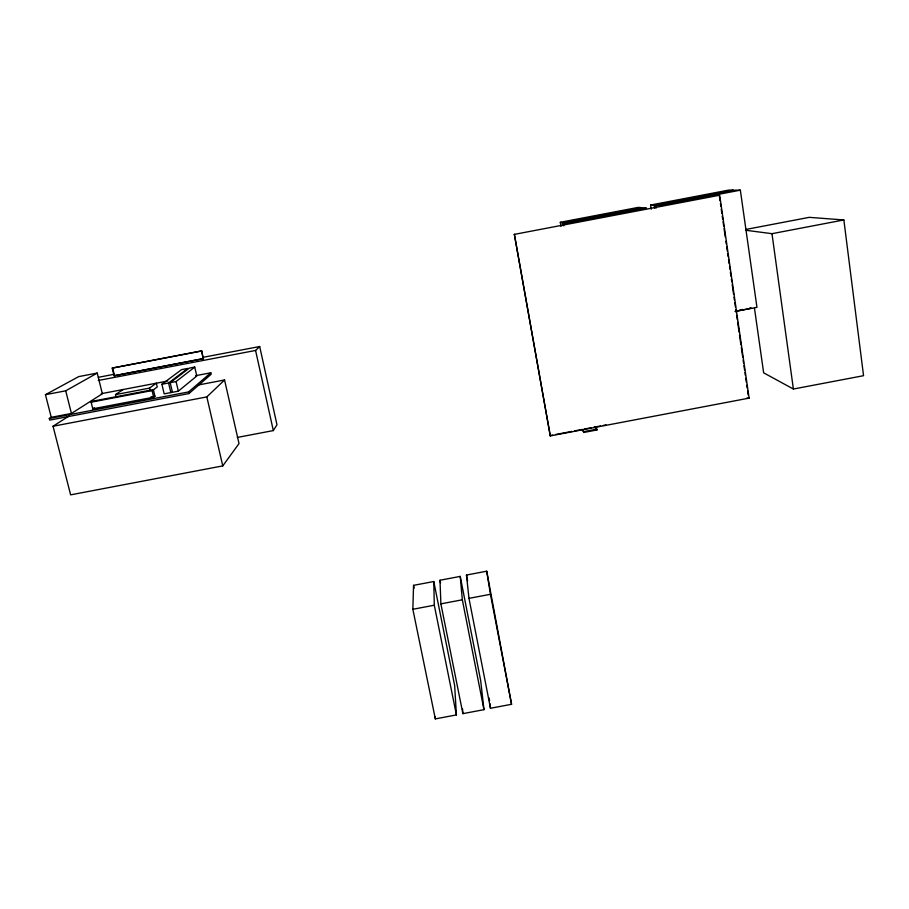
<?xml version="1.0" encoding="UTF-8"?>
<svg xmlns="http://www.w3.org/2000/svg" width="909" height="909" viewBox="0 0 909 909"><rect width="100%" height="100%" fill="white"/><g stroke="black" fill="none" stroke-linecap="round" stroke-linejoin="round"><path stroke-width="1.36" d="M412.856 609.28L413.55 585.351L433.775 581.521L454.648 685.488L456.409 714.917L435.343 718.894L412.856 609.28L434.297 605.212L433.775 581.521M237.306 437.434L273.325 430.582L276.972 424.764L259.69 346.522L202.673 357.396M69.3 415.845L53.04 426.241L70.629 494.848L222.762 465.897L239.022 443.581L224.557 379.973L198.23 384.996M98.297 380.473L255.577 350.454L259.69 346.522M53.04 426.241L206.832 396.915L224.557 379.973M51.245 417.311L45.45 394.688L78.742 376.599L97.229 373.065L102.353 393.779L71.436 413.459L51.245 417.311L49.313 418.492L49.722 420.106L188.947 393.563L211.149 374.269L210.808 372.792L195.56 375.701M49.313 418.492L188.572 391.938L210.808 372.792M161.893 384.257L168.574 382.984L187.788 368.418L181.607 369.599L161.893 384.257L164.177 393.858L178.346 391.154L196.798 375.996L194.731 367.088L189.265 368.134L170.176 382.678L172.449 392.279M170.176 382.678L176.085 381.553L194.731 367.088M203.196 358.748L201.707 350.851L112.216 368.088L114.091 375.758L203.196 358.748L201.707 350.851M153.666 397.199L154.939 396.222L153.36 389.609L92.684 401.187L91.116 402.187L92.775 408.811L153.666 397.199L152.076 390.563L153.36 389.609M152.723 390.313L157.246 386.961L156.348 383.178L149.53 388.109L115.511 394.608L116.147 397.188M115.511 394.608L123.158 389.507M92.775 408.811L94.331 407.789M114.091 375.758L203.468 358.532M45.45 394.688L65.709 390.825L97.229 373.065M560.296 222.285L638.288 207.377L641.606 207.672L562.398 222.807L560.296 222.285L561.001 226.443M650.583 205.036L728.666 190.106L733.404 190.14L654.094 205.298L650.583 205.036L651.23 209.206M563.285 223.035L643.015 207.797L646.492 208.104L565.489 223.591L563.285 223.035L563.762 225.83M656.014 208.206L655.582 205.411L735.404 190.151L740.346 190.174L756.958 307.322L735.267 311.457M740.346 190.174L659.252 205.673L655.582 205.411M514.358 234.374L719.678 195.219L749.107 398.119L550.286 435.922L514.358 234.374L550.286 435.922M746.084 229.409L809.271 217.342L843.859 219.955L863.55 375.69L793.387 389.029L763.651 372.826L754.493 308.39M746.062 230.295L771.98 233.681L843.859 219.955M112.216 368.088L201.423 351.056M98.377 377.303L113.67 374.383M101.263 393.688L167.824 380.996M91.116 402.187L152.076 390.563M150.803 397.017L154.939 396.222M739.983 309.98L742.767 309.446M735.188 311.332L750.504 308.412L749.709 308.117M550.093 435.547L552.82 435.036M555.547 434.513L571.92 431.4M574.658 430.877L581.476 429.582M584.203 429.071L591.032 427.764M593.759 427.253L600.588 425.957M603.315 425.435L606.042 424.912M746.857 398.142L749.107 398.119M582.192 429.298L583.726 431.65L596.804 429.162L596.94 429.968L583.873 432.445L582.328 430.082M466.476 575.045L486.724 571.204L511.562 704.293L490.474 708.27L468.976 598.361L466.476 575.045L467.556 580.601M439.99 580.237L460.227 576.397L480.668 680.523L483.963 709.668L462.886 713.645L440.888 603.86L439.99 580.237L440.535 583.01M468.976 598.361L490.44 594.293L486.724 571.204M440.888 603.86L462.34 599.792L460.227 576.397M750.368 307.89L751.595 308.344M595.247 426.991L596.804 429.162M594.6 426.685L596.94 429.968M65.709 390.825L71.436 413.459M112.602 367.861L114.159 374.247M149.53 388.109L150.155 390.7M168.574 382.984L170.847 392.586M176.085 381.553L178.346 391.154M188.572 391.938L188.947 393.563M206.832 396.915L222.762 465.897M255.577 350.454L273.325 430.582M413.55 585.351L414.118 588.123M434.297 605.212L456.409 714.917M462.34 599.792L483.963 709.668M490.44 594.293L511.562 704.293M583.726 431.65L583.873 432.445M562.398 222.807L562.876 225.591M654.094 205.298L654.525 208.081M719.428 196.605L720.03 200.798M720.439 203.593L720.848 206.388M721.246 209.184L721.86 213.365M722.257 216.16L722.666 218.955M723.075 221.751L723.678 225.943M724.087 228.738L725.302 237.124M725.916 241.317L726.314 244.112M726.723 246.907L727.336 251.1M727.734 253.895L728.143 256.679M728.552 259.474L729.154 263.667M729.563 266.462L729.972 269.257M730.37 272.052L730.984 276.245M731.381 279.04L731.79 281.835M732.199 284.631L733.62 294.414M734.018 297.209L734.427 299.993M734.836 302.788L735.438 306.981M735.847 309.776L736.256 312.571M736.654 315.366L737.267 319.559M737.676 322.354L739.097 332.137M739.494 334.932L740.915 344.704M741.324 347.499L742.744 357.282M743.142 360.078L743.551 362.873M743.96 365.668L744.562 369.861M744.971 372.656L745.38 375.451M745.778 378.246L746.391 382.439M746.8 385.234L747.198 388.018M747.607 390.813L748.221 395.006M771.98 233.681L793.387 389.029M489.201 698.123L489.542 700.816M489.871 703.521L490.474 708.27M462.545 708.838L462.886 713.645M435.309 716.792L435.343 718.894"/></g></svg>
